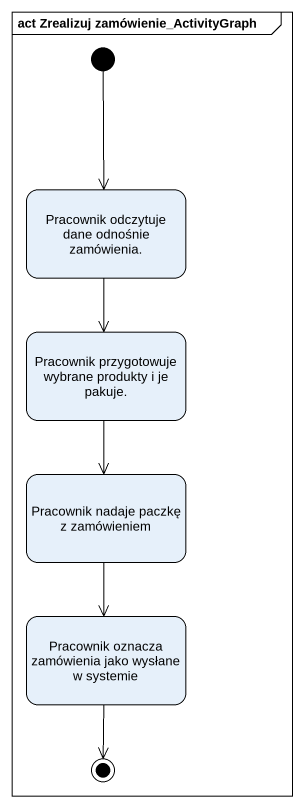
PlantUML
@startuml
mainframe act Zrealizuj zamówienie_ActivityGraph
hide empty description
state "Pracownik odczytuje dane odnośnie zamówienia." as Pracownik_odczytuje_dane
state "Pracownik przygotowuje wybrane produkty i je pakuje." as Pracownik_przygotowuje
state "Pracownik nadaje paczkę z zamówieniem" as Pracownik_nadaje_paczkę_z
state "Pracownik oznacza zamówienia jako wysłane w systemie" as Pracownik_oznacza
[*] --> Pracownik_odczytuje_dane
Pracownik_odczytuje_dane --> Pracownik_przygotowuje
Pracownik_przygotowuje --> Pracownik_nadaje_paczkę_z
Pracownik_nadaje_paczkę_z --> Pracownik_oznacza
Pracownik_oznacza --> [*]
@enduml
